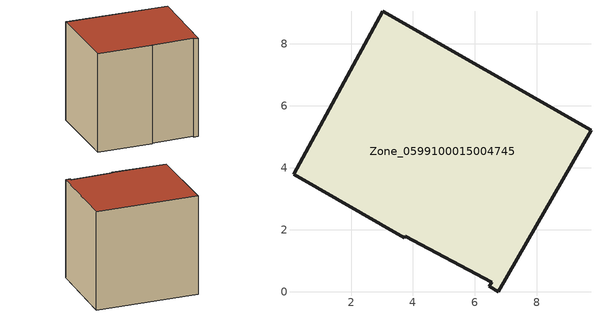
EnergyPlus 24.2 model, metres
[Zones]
Zone_0599100015004745
 floor ground (C_G): 6.76,0 6.45,0.17 6.54,0.3 3.75,1.78 3.73,1.74 0.14,3.79 3.02,9.05 9.75,5.21 z0.83
 wall outside (C_F): 3.75,1.78 6.54,0.3 6.45,0.17 6.76,0 9.75,5.21 3.02,9.05 0.14,3.79 3.73,1.74 3.75,1.78 z0.83:8.42
 roof outside (C_R): 6.45,0.17 6.76,0 9.75,5.21 3.02,9.05 0.14,3.79 3.73,1.74 3.75,1.78 6.54,0.3 z8.42
[BUILDING]
Pand.0599100015004745: North Axis=0; Terrain=City; Loads Convergence Tolerance Value=0.04; Temperature Convergence Tolerance Value=0.4; Solar Distribution=FullExterior; Maximum Number of Warmup Days=25; Minimum Number of Warmup Days=1
[Site:Location]
Rotterdam.The.Hague.AP_ZH_NLD Design_Conditions: Latitude=51.96; Longitude=4.45; Time Zone=1; Elevation=-4.5
[SITE:GROUNDTEMPERATURE:BUILDINGSURFACE]
18, 18, 18, 18, 18, 18, 18, 18, 18, 18, 18, 18
[MATERIAL] Thermal Absorptance=0.9; Solar Absorptance=0.7; Visible Absorptance=0.7
Name | Roughness | Thickness | Conductivity | Density | Specific Heat
G.TC.1946-1964 | MediumSmooth | 0.15 | 1 | 540 | 1210
F.TC.1946-1964 | Rough | 0.3 | 0.857143 | 1920 | 840
R.TC.1946-1964 | MediumRough | 0.2 | 0.235294 | 1500 | 1000
[CONSTRUCTION]
C_G: G.TC.1946-1964
C_F: F.TC.1946-1964
C_R: R.TC.1946-1964
[ZONE]
Zone_0599100015004745: Type=1; Multiplier=1; Ceiling Height=Autocalculate; Volume=Autocalculate; Floor Area=autocalculate; Part of Total Floor Area=Yes
[ZONEINFILTRATION:DESIGNFLOWRATE]
Infil_Zone_0599100015004745: Zone or ZoneList or Space or SpaceList=Zone_0599100015004745; Schedule=AlwaysOn; Design Flow Rate Calculation Method=Flow/Area; Flow Rate per Floor Area=0.003; Constant Term Coefficient=1; Temperature Term Coefficient=0; Velocity Term Coefficient=0; Velocity Squared Term Coefficient=0
[HVACTEMPLATE:ZONE:IDEALLOADSAIRSYSTEM]
Zone_0599100015004745: Maximum Heating Supply Air Temperature=50; Minimum Cooling Supply Air Temperature=13; Maximum Heating Supply Air Humidity Ratio=0.0156; Minimum Cooling Supply Air Humidity Ratio=0.0077; Heating Limit=NoLimit; Cooling Limit=NoLimit; Dehumidification Control Type=ConstantSensibleHeatRatio; Cooling Sensible Heat Ratio=0.7; Dehumidification Setpoint=60; Humidification Control Type=None; Humidification Setpoint=30; Outdoor Air Method=None; Outdoor Air Flow Rate per Person=0.00944; Outdoor Air Flow Rate per Zone Floor Area=0; Outdoor Air Flow Rate per Zone=0; Demand Controlled Ventilation Type=None; Outdoor Air Economizer Type=NoEconomizer; Heat Recovery Type=None; Sensible Heat Recovery Effectiveness=0.7; Latent Heat Recovery Effectiveness=0.65
[ZONECONTROL:THERMOSTAT]
ThermostatControl_Zone_0599100015004745: Zone or ZoneList=Zone_0599100015004745; Control Type Schedule=DualSetpointControlType; Control 1=Thermostat_Zone_0599100015004745; Temperature Difference Between Cutout And Setpoint=0
[THERMOSTATSETPOINT:DUALSETPOINT]
Thermostat_Zone_0599100015004745: Heating Setpoint Temperature Schedule=HeatingSetpoint_Zone_0599100015004745; Cooling Setpoint Temperature Schedule=CoolingSetpoint_Zone_0599100015004745
[SCHEDULE:COMPACT]
HeatingSetpoint_Zone_0599100015004745: Through: 12/31, For: AllDays, Until: 24:00, 21
CoolingSetpoint_Zone_0599100015004745: Through: 12/31, For: AllDays, Until: 24:00, 24
DualSetpointControlType: Through: 12/31, For: AllDays, Until: 24:00, 4
AlwaysOn: Through: 12/31, For: AllDays, Until: 24:00, 1
